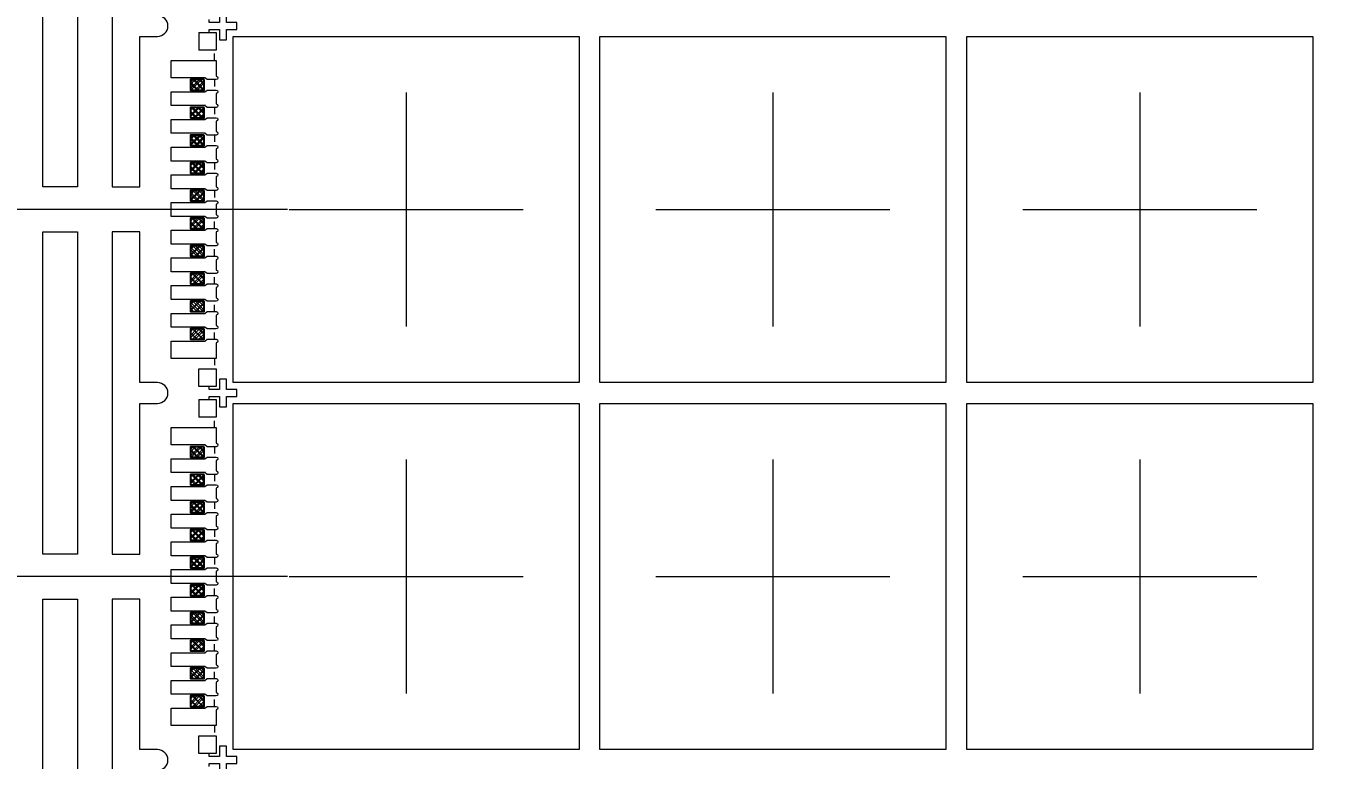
# Model space of a CAD drawing. Extents: x -140 to 3541, y -503 to -95.
# Drawn here: x 3205.07 to 3223.81, y -327.81 to -317.21 of the extents above; entities that cross this region are included whole.
import ezdxf

# ---------------------------------------------------------------- set-up
doc = ezdxf.new("R2010")
doc.units = 0
doc.header["$LTSCALE"] = 5
doc.header["$MEASUREMENT"] = 0
doc.header["$PDMODE"] = 3
doc.linetypes.add('CENTER', pattern=[2, 1.25, -0.25, 0.25, -0.25])
doc.linetypes.add('HIDDEN', pattern=[0.375, 0.25, -0.125])
doc.layers.get('0').update_dxf_attribs({"linetype": 'CONTINUOUS'})
doc.layers.get('Defpoints').update_dxf_attribs({"linetype": 'CONTINUOUS'})
for name, color, linetype in [('1', 7, 'CONTINUOUS'), ('1D', 4, 'CONTINUOUS'), ('center', 1, 'CONTINUOUS'), ('ETCH', 4, 'CONTINUOUS'), ('PKG', 2, 'CONTINUOUS'), ('PLATING', 3, 'CONTINUOUS'), ('标注', 4, 'CONTINUOUS')]:
    doc.layers.add(name, color=color, linetype=linetype)
doc.layers.add('标注线', color=3, linetype='CONTINUOUS', lineweight=18)
doc.styles.add('SIMPLEX', font='SIMPLEX')
doc.styles.add('宋体', font='')
doc.styles.get('宋体').set_extended_font_data('SimSun')
doc.dimstyles.new('副本Standard', dxfattribs={"dimtxt": 0.05, "dimasz": 0.05, "dimexe": 0.07, "dimexo": 0.07, "dimgap": 0.07, "dimtad": 1, "dimzin": 1, "dimdsep": 46, "dimtxsty": 'SIMPLEX', "dimcen": 0.1, "dimclrd": 256, "dimclre": 256, "dimclrt": 256, "dimadec": 0, "dimazin": 0, "dimtfac": 1, "dimtofl": 0, "dimtmove": 0, "dimatfit": 0, "dimfxl": 1, "dimlwd": -1, "dimlwe": -1, "dimarcsym": 0})

# ---------------------------------------------------------------- blocks, each defined once
blk = doc.blocks.new('*D97')
at = {"layer": 'Defpoints', "color": 0}
for p in [(3204.821, -274.423), (3198.555, -319.861), (3208.874, -319.861)]:
    blk.add_point(p, dxfattribs=at)
at = {"layer": '标注', "lineweight": 0}
blk.add_line((3208.849, -319.861), (3198.555, -319.861), dxfattribs=at)
at = {"layer": '标注', "lineweight": 0, "insert": (3196.427, -319.861), "char_height": 1, "attachment_point": 5, "style": '宋体'}
blk.add_mtext('45.438', dxfattribs=at)
blk = doc.blocks.new('*D98')
at = {"layer": 'Defpoints', "color": 0}
for p in [(3204.821, -274.423), (3198.555, -325.161), (3208.874, -325.161)]:
    blk.add_point(p, dxfattribs=at)
at = {"layer": '标注', "lineweight": 0}
blk.add_line((3208.849, -325.161), (3198.555, -325.161), dxfattribs=at)
at = {"layer": '标注', "lineweight": 0, "insert": (3196.444, -325.161), "char_height": 1, "attachment_point": 5, "style": '宋体'}
blk.add_mtext('50.738', dxfattribs=at)
blk = doc.blocks.new('*D99')
at = {"layer": 'Defpoints', "color": 0}
for p in [(3204.821, -274.423), (3198.555, -330.461), (3208.874, -330.461)]:
    blk.add_point(p, dxfattribs=at)
at = {"layer": '标注', "lineweight": 0}
blk.add_line((3208.849, -330.461), (3198.555, -330.461), dxfattribs=at)
at = {"layer": '标注', "lineweight": 0, "insert": (3196.444, -330.461), "char_height": 1, "attachment_point": 5, "style": '宋体'}
blk.add_mtext('56.038', dxfattribs=at)
blk = doc.blocks.new('*D110')
at = {"layer": 'Defpoints', "color": 0}
for p in [(3239.564, -274.423), (3204.814, -346.911), (3206.996, -355.134)]:
    blk.add_point(p, dxfattribs=at)
at = {"layer": '标注', "lineweight": 0}
for p, q in [((3204.814, -346.936), (3204.814, -351.134)), ((3204.814, -351.134), (3206.996, -353.134)), ((3206.996, -353.134), (3206.996, -355.134))]:
    blk.add_line(p, q, dxfattribs=at)
at = {"layer": '标注', "lineweight": 0, "insert": (3206.996, -357.251), "char_height": 1, "attachment_point": 5, "rotation": 90, "style": '宋体'}
blk.add_mtext('34.750', dxfattribs=at)
blk = doc.blocks.new('*D131')
at = {"layer": 'Defpoints', "color": 0}
for p in [(3204.821, -274.423), (3198.555, -349.399), (3232.802, -349.399)]:
    blk.add_point(p, dxfattribs=at)
at = {"layer": '标注', "lineweight": 0}
blk.add_line((3232.777, -349.399), (3198.555, -349.399), dxfattribs=at)
at = {"layer": '标注', "lineweight": 0, "insert": (3196.441, -349.399), "char_height": 1, "attachment_point": 5, "style": '宋体'}
blk.add_mtext('74.976', dxfattribs=at)
blk = doc.blocks.new('*D132')
at = {"layer": 'Defpoints', "color": 0}
for p in [(3204.821, -274.423), (3198.555, -335.761), (3208.874, -335.761)]:
    blk.add_point(p, dxfattribs=at)
at = {"layer": '标注', "lineweight": 0}
blk.add_line((3208.849, -335.761), (3198.555, -335.761), dxfattribs=at)
at = {"layer": '标注', "lineweight": 0, "insert": (3196.436, -335.761), "char_height": 1, "attachment_point": 5, "style": '宋体'}
blk.add_mtext('61.338', dxfattribs=at)
blk = doc.blocks.new('*U152')
at = {"layer": '标注线'}
h = blk.add_hatch(dxfattribs=at)
h.set_pattern_fill('ANSI37', color=256, scale=0.5)
h.set_pattern_definition([(45, (-3340.25684, 269.03637), (-0.0441941738, 0.0441941738), []), (135, (-3340.25684, 269.03637), (-0.0441941738, -0.0441941738), [])])
h.paths.add_polyline_path([(-0.075, -0.1), (-0.075, 0.1), (0.075, 0.1), (0.075, -0.1)])
at = {"layer": 'PLATING'}
blk.add_lwpolyline([(0.075, 0.1), (0.075, -0.1), (-0.075, -0.1), (-0.075, 0.1)], close=True, dxfattribs=at)
blk = doc.blocks.new('*U153')
at = {"layer": 'ETCH', "color": 0, "linetype": 'ByBlock', "lineweight": -2}
for p in [(0, 0), (0.4, 0), (0.8, 0), (1.2, 0), (1.6, 0), (2, 0), (2.4, 0), (2.8, 0), (3.2, 0), (3.6, 0)]:
    blk.add_blockref('*U152', p, dxfattribs=at)

msp = doc.modelspace()

# ---------------------------------------------------------------- hatches: boundary and pattern name
at = {"layer": '标注线', "lineweight": 0}
h = msp.add_hatch(dxfattribs=at)
h.set_pattern_fill('ANSI37', color=256, scale=0.5, angle=90)
h.set_pattern_definition([(45, (3476.58071, -3658.31819), (0.0441941738, -0.0441941738), []), (315, (3476.58071, -3658.31819), (-0.0441941738, -0.0441941738), [])])
h.paths.add_polyline_path([(3207.44434, -317.98635), (3207.44434, -318.13635), (3207.64434, -318.13635), (3207.64434, -317.98635)])
h = msp.add_hatch(dxfattribs=at)
h.set_pattern_fill('ANSI37', color=256, scale=0.5, angle=90)
h.set_pattern_definition([(45, (3476.58071, -3658.71819), (0.0441941738, -0.0441941738), []), (315, (3476.58071, -3658.71819), (-0.0441941738, -0.0441941738), [])])
h.paths.add_polyline_path([(3207.44434, -318.38635), (3207.44434, -318.53635), (3207.64434, -318.53635), (3207.64434, -318.38635)])
h = msp.add_hatch(dxfattribs=at)
h.set_pattern_fill('ANSI37', color=256, scale=0.5, angle=90)
h.set_pattern_definition([(45, (3476.58071, -3659.11819), (0.0441941738, -0.0441941738), []), (315, (3476.58071, -3659.11819), (-0.0441941738, -0.0441941738), [])])
h.paths.add_polyline_path([(3207.44434, -318.78635), (3207.44434, -318.93635), (3207.64434, -318.93635), (3207.64434, -318.78635)])
h = msp.add_hatch(dxfattribs=at)
h.set_pattern_fill('ANSI37', color=256, scale=0.5, angle=90)
h.set_pattern_definition([(45, (3476.58071, -3659.51819), (0.0441941738, -0.0441941738), []), (315, (3476.58071, -3659.51819), (-0.0441941738, -0.0441941738), [])])
h.paths.add_polyline_path([(3207.44434, -319.18635), (3207.44434, -319.33635), (3207.64434, -319.33635), (3207.64434, -319.18635)])
h = msp.add_hatch(dxfattribs=at)
h.set_pattern_fill('ANSI37', color=256, scale=0.5, angle=90)
h.set_pattern_definition([(45, (3476.58071, -3659.91819), (0.0441941738, -0.0441941738), []), (315, (3476.58071, -3659.91819), (-0.0441941738, -0.0441941738), [])])
h.paths.add_polyline_path([(3207.44434, -319.58635), (3207.44434, -319.73635), (3207.64434, -319.73635), (3207.64434, -319.58635)])
h = msp.add_hatch(dxfattribs=at)
h.set_pattern_fill('ANSI37', color=256, scale=0.5, angle=90)
h.set_pattern_definition([(45, (3476.58071, -3660.31819), (0.0441941738, -0.0441941738), []), (315, (3476.58071, -3660.31819), (-0.0441941738, -0.0441941738), [])])
h.paths.add_polyline_path([(3207.44434, -319.98635), (3207.44434, -320.13635), (3207.64434, -320.13635), (3207.64434, -319.98635)])
h = msp.add_hatch(dxfattribs=at)
h.set_pattern_fill('ANSI37', color=256, scale=0.5, angle=90)
h.set_pattern_definition([(45, (3476.58071, -3660.71819), (0.0441941738, -0.0441941738), []), (315, (3476.58071, -3660.71819), (-0.0441941738, -0.0441941738), [])])
h.paths.add_polyline_path([(3207.44434, -320.38635), (3207.44434, -320.53635), (3207.64434, -320.53635), (3207.64434, -320.38635)])
h = msp.add_hatch(dxfattribs=at)
h.set_pattern_fill('ANSI37', color=256, scale=0.5, angle=90)
h.set_pattern_definition([(45, (3476.58071, -3661.11819), (0.0441941738, -0.0441941738), []), (315, (3476.58071, -3661.11819), (-0.0441941738, -0.0441941738), [])])
h.paths.add_polyline_path([(3207.44434, -320.78635), (3207.44434, -320.93635), (3207.64434, -320.93635), (3207.64434, -320.78635)])
h = msp.add_hatch(dxfattribs=at)
h.set_pattern_fill('ANSI37', color=256, scale=0.5, angle=90)
h.set_pattern_definition([(45, (3476.58071, -3661.51819), (0.0441941738, -0.0441941738), []), (315, (3476.58071, -3661.51819), (-0.0441941738, -0.0441941738), [])])
h.paths.add_polyline_path([(3207.44434, -321.18635), (3207.44434, -321.33635), (3207.64434, -321.33635), (3207.64434, -321.18635)])
h = msp.add_hatch(dxfattribs=at)
h.set_pattern_fill('ANSI37', color=256, scale=0.5, angle=90)
h.set_pattern_definition([(45, (3476.58071, -3661.91819), (0.0441941738, -0.0441941738), []), (315, (3476.58071, -3661.91819), (-0.0441941738, -0.0441941738), [])])
h.paths.add_polyline_path([(3207.44434, -321.58635), (3207.44434, -321.73635), (3207.64434, -321.73635), (3207.64434, -321.58635)])
h = msp.add_hatch(dxfattribs=at)
h.set_pattern_fill('ANSI37', color=256, scale=0.5, angle=90)
h.set_pattern_definition([(45, (3476.58071, -3663.61819), (0.0441941738, -0.0441941738), []), (315, (3476.58071, -3663.61819), (-0.0441941738, -0.0441941738), [])])
h.paths.add_polyline_path([(3207.44434, -323.28635), (3207.44434, -323.43635), (3207.64434, -323.43635), (3207.64434, -323.28635)])
h = msp.add_hatch(dxfattribs=at)
h.set_pattern_fill('ANSI37', color=256, scale=0.5, angle=90)
h.set_pattern_definition([(45, (3476.58071, -3664.01819), (0.0441941738, -0.0441941738), []), (315, (3476.58071, -3664.01819), (-0.0441941738, -0.0441941738), [])])
h.paths.add_polyline_path([(3207.44434, -323.68635), (3207.44434, -323.83635), (3207.64434, -323.83635), (3207.64434, -323.68635)])
h = msp.add_hatch(dxfattribs=at)
h.set_pattern_fill('ANSI37', color=256, scale=0.5, angle=90)
h.set_pattern_definition([(45, (3476.58071, -3664.41819), (0.0441941738, -0.0441941738), []), (315, (3476.58071, -3664.41819), (-0.0441941738, -0.0441941738), [])])
h.paths.add_polyline_path([(3207.44434, -324.08635), (3207.44434, -324.23635), (3207.64434, -324.23635), (3207.64434, -324.08635)])
h = msp.add_hatch(dxfattribs=at)
h.set_pattern_fill('ANSI37', color=256, scale=0.5, angle=90)
h.set_pattern_definition([(45, (3476.58071, -3664.81819), (0.0441941738, -0.0441941738), []), (315, (3476.58071, -3664.81819), (-0.0441941738, -0.0441941738), [])])
h.paths.add_polyline_path([(3207.44434, -324.48635), (3207.44434, -324.63635), (3207.64434, -324.63635), (3207.64434, -324.48635)])
h = msp.add_hatch(dxfattribs=at)
h.set_pattern_fill('ANSI37', color=256, scale=0.5, angle=90)
h.set_pattern_definition([(45, (3476.58071, -3665.21819), (0.0441941738, -0.0441941738), []), (315, (3476.58071, -3665.21819), (-0.0441941738, -0.0441941738), [])])
h.paths.add_polyline_path([(3207.44434, -324.88635), (3207.44434, -325.03635), (3207.64434, -325.03635), (3207.64434, -324.88635)])
h = msp.add_hatch(dxfattribs=at)
h.set_pattern_fill('ANSI37', color=256, scale=0.5, angle=90)
h.set_pattern_definition([(45, (3476.58071, -3665.61819), (0.0441941738, -0.0441941738), []), (315, (3476.58071, -3665.61819), (-0.0441941738, -0.0441941738), [])])
h.paths.add_polyline_path([(3207.44434, -325.28635), (3207.44434, -325.43635), (3207.64434, -325.43635), (3207.64434, -325.28635)])
h = msp.add_hatch(dxfattribs=at)
h.set_pattern_fill('ANSI37', color=256, scale=0.5, angle=90)
h.set_pattern_definition([(45, (3476.58071, -3666.01819), (0.0441941738, -0.0441941738), []), (315, (3476.58071, -3666.01819), (-0.0441941738, -0.0441941738), [])])
h.paths.add_polyline_path([(3207.44434, -325.68635), (3207.44434, -325.83635), (3207.64434, -325.83635), (3207.64434, -325.68635)])
h = msp.add_hatch(dxfattribs=at)
h.set_pattern_fill('ANSI37', color=256, scale=0.5, angle=90)
h.set_pattern_definition([(45, (3476.58071, -3666.41819), (0.0441941738, -0.0441941738), []), (315, (3476.58071, -3666.41819), (-0.0441941738, -0.0441941738), [])])
h.paths.add_polyline_path([(3207.44434, -326.08635), (3207.44434, -326.23635), (3207.64434, -326.23635), (3207.64434, -326.08635)])
h = msp.add_hatch(dxfattribs=at)
h.set_pattern_fill('ANSI37', color=256, scale=0.5, angle=90)
h.set_pattern_definition([(45, (3476.58071, -3666.81819), (0.0441941738, -0.0441941738), []), (315, (3476.58071, -3666.81819), (-0.0441941738, -0.0441941738), [])])
h.paths.add_polyline_path([(3207.44434, -326.48635), (3207.44434, -326.63635), (3207.64434, -326.63635), (3207.64434, -326.48635)])
h = msp.add_hatch(dxfattribs=at)
h.set_pattern_fill('ANSI37', color=256, scale=0.5, angle=90)
h.set_pattern_definition([(45, (3476.58071, -3667.21819), (0.0441941738, -0.0441941738), []), (315, (3476.58071, -3667.21819), (-0.0441941738, -0.0441941738), [])])
h.paths.add_polyline_path([(3207.44434, -326.88635), (3207.44434, -327.03635), (3207.64434, -327.03635), (3207.64434, -326.88635)])

# ---------------------------------------------------------------- linework, layer by layer
at = {"lineweight": 0}
for points in [[(3205.31434, -314.88635), (3205.81434, -314.88635), (3205.81434, -319.53635), (3205.31434, -319.53635)], [(3205.31434, -320.18635), (3205.81434, -320.18635), (3205.81434, -324.83635), (3205.31434, -324.83635)], [(3205.31434, -325.48635), (3205.81434, -325.48635), (3205.81434, -330.13635), (3205.31434, -330.13635)]]:
    msp.add_lwpolyline(points, close=True, dxfattribs=at)
for points in [[(3206.96934, -317.36135, 1), (3206.96934, -317.06135), (3206.71434, -317.06135), (3206.71434, -314.88635), (3206.31434, -314.88635), (3206.31434, -319.53635), (3206.71434, -319.53635), (3206.71434, -317.36135)], [(3206.96934, -322.66135, 1), (3206.96934, -322.36135), (3206.71434, -322.36135), (3206.71434, -320.18635), (3206.31434, -320.18635), (3206.31434, -324.83635), (3206.71434, -324.83635), (3206.71434, -322.66135)], [(3206.96934, -327.96135, 1), (3206.96934, -327.66135), (3206.71434, -327.66135), (3206.71434, -325.48635), (3206.31434, -325.48635), (3206.31434, -330.13635), (3206.71434, -330.13635), (3206.71434, -327.96135)]]:
    msp.add_lwpolyline(points, format="xyb", close=True, dxfattribs=at)
at = {"layer": '1', "linetype": 'Continuous', "lineweight": 0}
for p, q in [((3207.56434, -317.30635), (3207.56434, -317.56135)), ((3207.56434, -322.41635), (3207.56434, -322.16135)), ((3207.56434, -322.60635), (3207.56434, -322.86135)), ((3207.56434, -327.71635), (3207.56434, -327.46135))]:
    msp.add_line(p, q, dxfattribs=at)
at = {"layer": '1', "lineweight": 0}
for points in [[(3207.56434, -317.30635), (3207.81934, -317.30635), (3207.81934, -317.56135), (3207.56434, -317.56135)], [(3207.56434, -322.16135), (3207.81934, -322.16135), (3207.81934, -322.41635), (3207.56434, -322.41635)], [(3207.56434, -322.60635), (3207.81934, -322.60635), (3207.81934, -322.86135), (3207.56434, -322.86135)], [(3207.56434, -327.46135), (3207.81934, -327.46135), (3207.81934, -327.71635), (3207.56434, -327.71635)]]:
    msp.add_lwpolyline(points, dxfattribs=at)
at = {"layer": '1', "linetype": 'Continuous', "lineweight": 0}
for points in [[(3207.16434, -317.71135), (3207.81934, -317.71135), (3207.81934, -317.93649, -0.92662528), (3207.81934, -317.98635), (3207.68934, -317.98635), (3207.65184, -317.96135), (3207.16434, -317.96135)], [(3207.16434, -318.56135), (3207.65184, -318.56135), (3207.68934, -318.53635), (3207.81934, -318.53635, -0.92662528), (3207.81934, -318.5862), (3207.81934, -318.73649, -0.92662528), (3207.81934, -318.78635), (3207.68934, -318.78635), (3207.65184, -318.76135), (3207.16434, -318.76135)], [(3207.16434, -318.96135), (3207.65184, -318.96135), (3207.68934, -318.93635), (3207.81934, -318.93635, -0.92662528), (3207.81934, -318.9862), (3207.81934, -319.13649, -0.92662528), (3207.81934, -319.18635), (3207.68934, -319.18635), (3207.65184, -319.16135), (3207.16434, -319.16135)], [(3207.16434, -319.36135), (3207.65184, -319.36135), (3207.68934, -319.33635), (3207.81934, -319.33635, -0.92662528), (3207.81934, -319.3862), (3207.81934, -319.53649, -0.92662528), (3207.81934, -319.58635), (3207.68934, -319.58635), (3207.65184, -319.56135), (3207.16434, -319.56135)], [(3207.16434, -319.76135), (3207.65184, -319.76135), (3207.68934, -319.73635), (3207.81934, -319.73635, -0.92662528), (3207.81934, -319.7862), (3207.81934, -319.93649, -0.92662528), (3207.81934, -319.98635), (3207.68934, -319.98635), (3207.65184, -319.96135), (3207.16434, -319.96135)], [(3207.16434, -320.56135), (3207.65184, -320.56135), (3207.68934, -320.53635), (3207.81934, -320.53635, -0.92662528), (3207.81934, -320.5862), (3207.81934, -320.73649, -0.92662528), (3207.81934, -320.78635), (3207.68934, -320.78635), (3207.65184, -320.76135), (3207.16434, -320.76135)], [(3207.16434, -320.96135), (3207.65184, -320.96135), (3207.68934, -320.93635), (3207.81934, -320.93635, -0.92662528), (3207.81934, -320.9862), (3207.81934, -321.13649, -0.92662528), (3207.81934, -321.18635), (3207.68934, -321.18635), (3207.65184, -321.16135), (3207.16434, -321.16135), (3207.16434, -320.98638)], [(3207.68934, -321.33635), (3207.81934, -321.33635, -0.92662528), (3207.81934, -321.3862), (3207.81934, -321.53649, -0.92662528), (3207.81934, -321.58635), (3207.68934, -321.58635), (3207.65184, -321.56135), (3207.16434, -321.56135), (3207.16434, -321.36135), (3207.65184, -321.36135)], [(3207.16434, -322.01135), (3207.16434, -321.76135), (3207.65184, -321.76135), (3207.68934, -321.73635), (3207.81934, -321.73635, -0.92662528), (3207.81934, -321.7862), (3207.81934, -322.01135)], [(3207.16434, -323.01135), (3207.81934, -323.01135), (3207.81934, -323.23649, -0.92662528), (3207.81934, -323.28635), (3207.68934, -323.28635), (3207.65184, -323.26135), (3207.16434, -323.26135)], [(3207.16434, -323.86135), (3207.65184, -323.86135), (3207.68934, -323.83635), (3207.81934, -323.83635, -0.92662528), (3207.81934, -323.8862), (3207.81934, -324.03649, -0.92662528), (3207.81934, -324.08635), (3207.68934, -324.08635), (3207.65184, -324.06135), (3207.16434, -324.06135)], [(3207.16434, -324.26135), (3207.65184, -324.26135), (3207.68934, -324.23635), (3207.81934, -324.23635, -0.92662528), (3207.81934, -324.2862), (3207.81934, -324.43649, -0.92662528), (3207.81934, -324.48635), (3207.68934, -324.48635), (3207.65184, -324.46135), (3207.16434, -324.46135)], [(3207.16434, -324.66135), (3207.65184, -324.66135), (3207.68934, -324.63635), (3207.81934, -324.63635, -0.92662528), (3207.81934, -324.6862), (3207.81934, -324.83649, -0.92662528), (3207.81934, -324.88635), (3207.68934, -324.88635), (3207.65184, -324.86135), (3207.16434, -324.86135)], [(3207.16434, -325.06135), (3207.65184, -325.06135), (3207.68934, -325.03635), (3207.81934, -325.03635, -0.92662528), (3207.81934, -325.0862), (3207.81934, -325.23649, -0.92662528), (3207.81934, -325.28635), (3207.68934, -325.28635), (3207.65184, -325.26135), (3207.16434, -325.26135)], [(3207.16434, -325.86135), (3207.65184, -325.86135), (3207.68934, -325.83635), (3207.81934, -325.83635, -0.92662528), (3207.81934, -325.8862), (3207.81934, -326.03649, -0.92662528), (3207.81934, -326.08635), (3207.68934, -326.08635), (3207.65184, -326.06135), (3207.16434, -326.06135)], [(3207.16434, -326.26135), (3207.65184, -326.26135), (3207.68934, -326.23635), (3207.81934, -326.23635, -0.92662528), (3207.81934, -326.2862), (3207.81934, -326.43649, -0.92662528), (3207.81934, -326.48635), (3207.68934, -326.48635), (3207.65184, -326.46135), (3207.16434, -326.46135), (3207.16434, -326.28638)], [(3207.68934, -326.63635), (3207.81934, -326.63635, -0.92662528), (3207.81934, -326.6862), (3207.81934, -326.83649, -0.92662528), (3207.81934, -326.88635), (3207.68934, -326.88635), (3207.65184, -326.86135), (3207.16434, -326.86135), (3207.16434, -326.66135), (3207.65184, -326.66135)], [(3207.16434, -327.31135), (3207.16434, -327.06135), (3207.65184, -327.06135), (3207.68934, -327.03635), (3207.81934, -327.03635, -0.92662528), (3207.81934, -327.0862), (3207.81934, -327.31135)]]:
    msp.add_lwpolyline(points, format="xyb", close=True, dxfattribs=at)
for points in [[(3207.66434, -318.36135), (3207.16434, -318.36135), (3207.16434, -318.16135), (3207.65184, -318.16135), (3207.68934, -318.13635), (3207.81934, -318.13635, -0.92662528), (3207.81934, -318.1862), (3207.81934, -318.33649, -0.92662528), (3207.81934, -318.38635), (3207.68934, -318.38635), (3207.65184, -318.36135)], [(3207.16434, -320.36135), (3207.16434, -320.16135), (3207.65184, -320.16135), (3207.68934, -320.13635), (3207.81934, -320.13635, -0.92662528), (3207.81934, -320.1862), (3207.81934, -320.33649, -0.92662528), (3207.81934, -320.38635), (3207.68934, -320.38635), (3207.65184, -320.36135), (3207.16434, -320.36135), (3207.16434, -320.33638)], [(3207.66434, -323.66135), (3207.16434, -323.66135), (3207.16434, -323.46135), (3207.65184, -323.46135), (3207.68934, -323.43635), (3207.81934, -323.43635, -0.92662528), (3207.81934, -323.4862), (3207.81934, -323.63649, -0.92662528), (3207.81934, -323.68635), (3207.68934, -323.68635), (3207.65184, -323.66135)], [(3207.16434, -325.66135), (3207.16434, -325.46135), (3207.65184, -325.46135), (3207.68934, -325.43635), (3207.81934, -325.43635, -0.92662528), (3207.81934, -325.4862), (3207.81934, -325.63649, -0.92662528), (3207.81934, -325.68635), (3207.68934, -325.68635), (3207.65184, -325.66135), (3207.16434, -325.66135), (3207.16434, -325.63638)]]:
    msp.add_lwpolyline(points, format="xyb", dxfattribs=at)
at = {"layer": '1D', "linetype": 'HIDDEN', "lineweight": 0, "ltscale": 0.05}
for p, q in [((3207.79434, -317.98635), (3207.79434, -318.13635)), ((3207.79434, -318.38635), (3207.79434, -318.53635)), ((3207.79434, -318.78635), (3207.79434, -318.93635)), ((3207.79434, -319.18635), (3207.79434, -319.33635)), ((3207.79434, -319.58635), (3207.79434, -319.73635)), ((3207.79434, -320.13635), (3207.79434, -319.98635)), ((3207.79434, -320.53635), (3207.79434, -320.38635)), ((3207.79434, -320.93635), (3207.79434, -320.78635)), ((3207.79434, -321.33635), (3207.79434, -321.18635)), ((3207.79434, -321.73635), (3207.79434, -321.58635)), ((3207.79434, -323.28635), (3207.79434, -323.43635)), ((3207.79434, -323.68635), (3207.79434, -323.83635)), ((3207.79434, -324.08635), (3207.79434, -324.23635)), ((3207.79434, -324.48635), (3207.79434, -324.63635)), ((3207.79434, -324.88635), (3207.79434, -325.03635)), ((3207.79434, -325.43635), (3207.79434, -325.28635)), ((3207.79434, -325.83635), (3207.79434, -325.68635)), ((3207.79434, -326.23635), (3207.79434, -326.08635)), ((3207.79434, -326.63635), (3207.79434, -326.48635)), ((3207.79434, -327.03635), (3207.79434, -326.88635))]:
    msp.add_line(p, q, dxfattribs=at)
at = {"layer": '1D', "linetype": 'HIDDEN', "lineweight": 5, "ltscale": 0.15}
for points in [[(3207.71434, -317.30635), (3207.71434, -317.26135), (3207.86434, -317.26135), (3207.86434, -317.41135), (3207.96434, -317.41135), (3207.96434, -317.26135), (3208.11434, -317.26135), (3208.11434, -317.16135), (3207.96434, -317.16135), (3207.96434, -317.01135), (3207.86434, -317.01135), (3207.86434, -317.16135), (3207.71434, -317.16135), (3207.71434, -317.11635)], [(3207.71434, -322.60635), (3207.71434, -322.56135), (3207.86434, -322.56135), (3207.86434, -322.71135), (3207.96434, -322.71135), (3207.96434, -322.56135), (3208.11434, -322.56135), (3208.11434, -322.46135), (3207.96434, -322.46135), (3207.96434, -322.31135), (3207.86434, -322.31135), (3207.86434, -322.46135), (3207.71434, -322.46135), (3207.71434, -322.41635)], [(3207.71434, -327.90635), (3207.71434, -327.86135), (3207.86434, -327.86135), (3207.86434, -328.01135), (3207.96434, -328.01135), (3207.96434, -327.86135), (3208.11434, -327.86135), (3208.11434, -327.76135), (3207.96434, -327.76135), (3207.96434, -327.61135), (3207.86434, -327.61135), (3207.86434, -327.76135), (3207.71434, -327.76135), (3207.71434, -327.71635)]]:
    msp.add_lwpolyline(points, dxfattribs=at)
at = {"layer": '1D', "linetype": 'HIDDEN', "lineweight": 0, "ltscale": 0.08}
for points in [[(3207.79434, -317.71135), (3207.79434, -317.56135)], [(3207.79434, -322.01135), (3207.79434, -322.16135)], [(3207.79434, -323.01135), (3207.79434, -322.86135)], [(3207.79434, -327.31135), (3207.79434, -327.46135)]]:
    msp.add_lwpolyline(points, dxfattribs=at)
at = {"layer": 'center', "linetype": 'CENTER', "lineweight": 0}
for p, q in [((3210.56434, -318.1706), (3210.56434, -321.55209)), ((3215.86434, -318.1706), (3215.86434, -321.55209)), ((3221.16434, -318.1706), (3221.16434, -321.55209)), ((3208.8736, -319.86135), (3212.25509, -319.86135)), ((3214.1736, -319.86135), (3217.55509, -319.86135)), ((3219.4736, -319.86135), (3222.85509, -319.86135)), ((3210.56434, -323.4706), (3210.56434, -326.85209)), ((3215.86434, -323.4706), (3215.86434, -326.85209)), ((3221.16434, -323.4706), (3221.16434, -326.85209)), ((3208.8736, -325.16135), (3212.25509, -325.16135)), ((3214.1736, -325.16135), (3217.55509, -325.16135)), ((3219.4736, -325.16135), (3222.85509, -325.16135))]:
    msp.add_line(p, q, dxfattribs=at)
at = {"layer": 'PKG', "linetype": 'Continuous', "lineweight": 0}
for points in [[(3208.06434, -322.36135), (3208.06434, -317.36135), (3213.06434, -317.36135), (3213.06434, -322.36135)], [(3213.36434, -322.36135), (3213.36434, -317.36135), (3218.36434, -317.36135), (3218.36434, -322.36135)], [(3218.66434, -322.36135), (3218.66434, -317.36135), (3223.66434, -317.36135), (3223.66434, -322.36135)], [(3208.06434, -327.66135), (3208.06434, -322.66135), (3213.06434, -322.66135), (3213.06434, -327.66135)], [(3213.36434, -327.66135), (3213.36434, -322.66135), (3218.36434, -322.66135), (3218.36434, -327.66135)], [(3218.66434, -327.66135), (3218.66434, -322.66135), (3223.66434, -322.66135), (3223.66434, -327.66135)]]:
    msp.add_lwpolyline(points, close=True, dxfattribs=at)
at = {"layer": 'PLATING', "lineweight": 0}
for points in [[(3207.64434, -317.98635), (3207.44434, -317.98635), (3207.44434, -318.13635), (3207.64434, -318.13635)], [(3207.64434, -318.38635), (3207.44434, -318.38635), (3207.44434, -318.53635), (3207.64434, -318.53635)], [(3207.64434, -318.78635), (3207.44434, -318.78635), (3207.44434, -318.93635), (3207.64434, -318.93635)], [(3207.64434, -319.18635), (3207.44434, -319.18635), (3207.44434, -319.33635), (3207.64434, -319.33635)], [(3207.64434, -319.58635), (3207.44434, -319.58635), (3207.44434, -319.73635), (3207.64434, -319.73635)], [(3207.64434, -319.98635), (3207.44434, -319.98635), (3207.44434, -320.13635), (3207.64434, -320.13635)], [(3207.64434, -320.38635), (3207.44434, -320.38635), (3207.44434, -320.53635), (3207.64434, -320.53635)], [(3207.64434, -320.78635), (3207.44434, -320.78635), (3207.44434, -320.93635), (3207.64434, -320.93635)], [(3207.64434, -321.18635), (3207.44434, -321.18635), (3207.44434, -321.33635), (3207.64434, -321.33635)], [(3207.64434, -321.58635), (3207.44434, -321.58635), (3207.44434, -321.73635), (3207.64434, -321.73635)], [(3207.64434, -323.28635), (3207.44434, -323.28635), (3207.44434, -323.43635), (3207.64434, -323.43635)], [(3207.64434, -323.68635), (3207.44434, -323.68635), (3207.44434, -323.83635), (3207.64434, -323.83635)], [(3207.64434, -324.08635), (3207.44434, -324.08635), (3207.44434, -324.23635), (3207.64434, -324.23635)], [(3207.64434, -324.48635), (3207.44434, -324.48635), (3207.44434, -324.63635), (3207.64434, -324.63635)], [(3207.64434, -324.88635), (3207.44434, -324.88635), (3207.44434, -325.03635), (3207.64434, -325.03635)], [(3207.64434, -325.28635), (3207.44434, -325.28635), (3207.44434, -325.43635), (3207.64434, -325.43635)], [(3207.64434, -325.68635), (3207.44434, -325.68635), (3207.44434, -325.83635), (3207.64434, -325.83635)], [(3207.64434, -326.08635), (3207.44434, -326.08635), (3207.44434, -326.23635), (3207.64434, -326.23635)], [(3207.64434, -326.48635), (3207.44434, -326.48635), (3207.44434, -326.63635), (3207.64434, -326.63635)], [(3207.64434, -326.88635), (3207.44434, -326.88635), (3207.44434, -327.03635), (3207.64434, -327.03635)]]:
    msp.add_lwpolyline(points, close=True, dxfattribs=at)

# ---------------------------------------------------------------- block references
at = {"layer": 'ETCH', "lineweight": 0, "xscale": -1, "rotation": 269.9999999997916}
for p in [(3207.54434, -321.66135), (3207.54434, -326.96135)]:
    msp.add_blockref('*U153', p, dxfattribs=at)

# ---------------------------------------------------------------- dimensions: what is measured, and where the dimension line sits
at = {"layer": '标注', "lineweight": 0}
for feature_location, offset, dtype, origin, picture, middle in [((3208.8736, -319.86135), (-10.31813, 0), 0, (3204.82134, -274.42335), '*D97', (3196.42726, -319.86135)), ((3208.8736, -335.76135), (-10.31813, 0), 0, (3204.82134, -274.42335), '*D132', (3196.43564, -335.76135)), ((3232.80234, -349.39935), (-34.24687, 0), 0, (3204.82134, -274.42335), '*D131', (3196.44122, -349.39935)), ((3208.8736, -325.16135), (-10.31813, 0), 0, (3204.82134, -274.42335), '*D98', (3196.44402, -325.16135)), ((3208.8736, -330.46135), (-10.31813, 0), 0, (3204.82134, -274.42335), '*D99', (3196.44402, -330.46135)), ((3204.81434, -346.91135), (2.18161, -8.22295), 1, (3239.56434, -274.42335), '*D110', (3206.99595, -357.25134))]:
    dim = msp.add_ordinate_dim(feature_location=feature_location, offset=offset, dtype=dtype, origin=origin, dimstyle='副本Standard', override={"dimtxt": 1, "dimasz": 1, "dimexo": 0.025, "dimgap": 0.05, "dimtad": 0, "dimdec": 3, "dimtxsty": '宋体', "dimlwe": 0}, dxfattribs=at)
    dim.commit()
    dim.dimension.update_dxf_attribs({"geometry": picture, "text_midpoint": middle})

doc.saveas('drawing.dxf')
